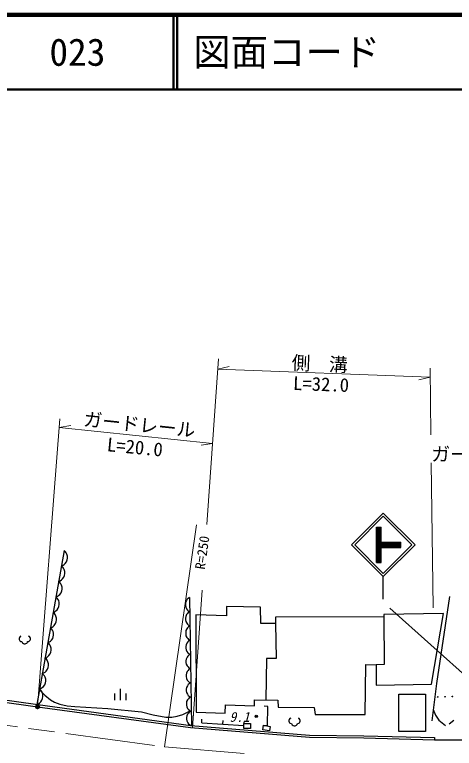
# Model space of a CAD drawing. Units: millimetres, scale not verified. Extents: x 40000 to 680000, y 20000 to 380000.
# Drawn here: x 96494 to 155298, y 281950 to 380000 of the extents above; entities that cross this region are included whole.
import ezdxf
from ezdxf.enums import TextEntityAlignment as Align

# ---------------------------------------------------------------- set-up
doc = ezdxf.new("R2010")
doc.units = ezdxf.units.MM
doc.header["$LTSCALE"] = 1000
doc.linetypes.add('CHAIN', pattern=[18.5, 12, -1.5, 3.5, -1.5])
for name, color, linetype, lineweight in [('M-BGD', 7, 'Continuous', 25), ('M-BMK', 2, 'CHAIN', 13), ('M-STR-HTXT', 7, 'Continuous', 13), ('M-STR-STRC', 7, 'Continuous', 25), ('M-TTL', 2, 'Continuous', 140), ('M-TTL-LINE', 7, 'Continuous', 50)]:
    doc.layers.add(name, color=color, linetype=linetype, lineweight=lineweight)
doc.layers.add('M-TTL-TXT', color=7, linetype='Continuous')
doc.styles.add('ＭＳ ゴシック', font='')
doc.styles.get('ＭＳ ゴシック').set_extended_font_data('MS Gothic')

msp = doc.modelspace()

# ---------------------------------------------------------------- linework, layer by layer
at = {"layer": 'M-BGD'}
for p, q in [((103100, 308374), (99447, 287815)), ((103288, 308232), (103104, 308393)), ((103390, 308086), (103288, 308232)), ((103485, 307899), (103390, 308086)), ((103565, 307628), (103485, 307899)), ((103433, 306884), (103518, 307125)), ((103518, 307125), (103562, 307373)), ((103562, 307373), (103565, 307628)), ((102736, 306325), (102965, 306413)), ((102921, 306165), (102736, 306325)), ((103023, 306018), (102921, 306165)), ((102965, 306413), (103111, 306515)), ((103118, 305831), (103023, 306018)), ((103111, 306515), (103265, 306658)), ((103265, 306658), (103433, 306884)), ((103065, 304817), (103151, 305057)), ((103198, 305561), (103118, 305831)), ((103151, 305057), (103195, 305305)), ((103195, 305305), (103198, 305561)), ((102369, 304258), (102598, 304345)), ((102554, 304097), (102369, 304258)), ((102656, 303951), (102554, 304097)), ((102598, 304345), (102744, 304447)), ((102744, 304447), (102897, 304590)), ((102897, 304590), (103065, 304817)), ((102750, 303763), (102656, 303951)), ((102698, 302749), (102783, 302990)), ((102830, 303493), (102750, 303763)), ((102783, 302990), (102828, 303238)), ((102828, 303238), (102830, 303493)), ((102002, 302190), (102230, 302277)), ((102186, 302029), (102002, 302190)), ((102288, 301883), (102186, 302029)), ((102230, 302277), (102376, 302379)), ((102376, 302379), (102530, 302523)), ((102530, 302523), (102698, 302749)), ((119887, 302100), (119698, 301984)), ((119887, 302100), (120125, 285018)), ((154657, 302262), (152893, 290605)), ((102383, 301696), (102288, 301883)), ((102463, 301426), (102383, 301696)), ((102416, 300922), (102460, 301170)), ((102460, 301170), (102463, 301426)), ((119361, 301486), (119325, 301258)), ((119325, 301258), (119328, 301030)), ((119328, 301030), (119368, 300802)), ((119473, 301716), (119361, 301486)), ((119585, 301869), (119473, 301716)), ((119698, 301984), (119585, 301869)), ((101634, 300123), (101863, 300210)), ((101819, 299962), (101634, 300123)), ((101863, 300210), (102009, 300312)), ((102009, 300312), (102163, 300455)), ((102163, 300455), (102331, 300681)), ((102331, 300681), (102416, 300922)), ((119368, 300802), (119484, 300576)), ((119484, 300576), (119600, 300425)), ((119600, 300425), (119715, 300312)), ((119717, 300084), (119605, 299969)), ((119715, 300312), (119906, 300200)), ((119906, 300200), (119717, 300084)), ((129364, 300826), (124824, 300888)), ((124824, 300888), (124824, 299661)), ((129425, 298618), (129364, 300826)), ((101921, 299816), (101819, 299962)), ((102016, 299628), (101921, 299816)), ((102096, 299358), (102016, 299628)), ((102049, 298854), (102093, 299103)), ((102093, 299103), (102096, 299358)), ((119381, 299587), (119345, 299358)), ((119345, 299358), (119347, 299130)), ((119347, 299130), (119388, 298903)), ((119492, 299816), (119381, 299587)), ((119605, 299969), (119492, 299816)), ((124824, 299661), (120713, 299783)), ((120713, 299783), (120775, 286777)), ((145867, 299538), (131388, 299477)), ((131388, 299477), (131388, 298618)), ((153843, 299967), (145867, 299845)), ((145867, 299845), (145867, 299538)), ((145867, 299538), (145929, 293157)), ((152248, 290519), (153843, 299967)), ((101267, 298055), (101496, 298142)), ((101496, 298142), (101642, 298244)), ((101642, 298244), (101795, 298388)), ((101795, 298388), (101963, 298614)), ((101963, 298614), (102049, 298854)), ((119388, 298903), (119504, 298676)), ((119504, 298676), (119620, 298525)), ((119620, 298525), (119735, 298412)), ((119737, 298184), (119624, 298069)), ((119735, 298412), (119926, 298300)), ((119926, 298300), (119737, 298184)), ((131388, 298618), (129425, 298618)), ((131388, 298618), (131450, 293955)), ((101443, 297902), (101267, 298055)), ((101540, 297763), (101443, 297902)), ((101630, 297584), (101540, 297763)), ((101706, 297327), (101630, 297584)), ((101704, 297084), (101706, 297327)), ((119400, 297687), (119365, 297458)), ((119365, 297458), (119367, 297230)), ((119367, 297230), (119407, 297003)), ((119512, 297916), (119400, 297687)), ((119624, 298069), (119512, 297916)), ((97120, 296755), (97090, 296635)), ((97090, 296635), (97090, 296515)), ((97090, 296515), (97120, 296395)), ((97210, 296875), (97120, 296755)), ((97120, 296395), (97180, 296305)), ((97180, 296305), (97270, 296245)), ((97330, 296935), (97210, 296875)), ((97270, 296245), (97390, 296215)), ((97390, 296215), (97450, 296215)), ((97450, 296215), (97480, 296125)), ((97480, 296125), (97540, 296035)), ((98170, 296065), (98200, 296125)), ((98200, 296125), (98230, 296215)), ((98230, 296215), (98290, 296215)), ((98290, 296215), (98410, 296245)), ((98470, 296875), (98350, 296935)), ((98410, 296245), (98500, 296305)), ((98560, 296755), (98470, 296875)), ((98500, 296305), (98560, 296395)), ((98590, 296635), (98560, 296755)), ((98560, 296395), (98590, 296515)), ((98590, 296515), (98590, 296635)), ((100917, 296086), (101135, 296169)), ((101135, 296169), (101274, 296266)), ((101274, 296266), (101420, 296403)), ((101420, 296403), (101580, 296618)), ((101580, 296618), (101662, 296847)), ((101662, 296847), (101704, 297084)), ((119407, 297003), (119524, 296776)), ((119524, 296776), (119639, 296625)), ((119644, 296169), (119531, 296016)), ((119639, 296625), (119754, 296512)), ((119757, 296284), (119644, 296169)), ((119754, 296512), (119946, 296400)), ((119946, 296400), (119757, 296284)), ((97540, 296035), (97660, 295945)), ((97660, 295945), (97780, 295915)), ((97780, 295915), (97900, 295915)), ((97900, 295915), (97990, 295945)), ((97990, 295945), (98110, 296005)), ((98110, 296005), (98170, 296065)), ((101102, 295925), (100917, 296086)), ((101204, 295779), (101102, 295925)), ((101298, 295591), (101204, 295779)), ((101378, 295321), (101298, 295591)), ((101375, 295066), (101378, 295321)), ((119420, 295787), (119384, 295558)), ((119384, 295558), (119387, 295330)), ((119387, 295330), (119427, 295103)), ((119531, 296016), (119420, 295787)), ((100778, 294105), (100924, 294207)), ((100924, 294207), (101078, 294351)), ((101078, 294351), (101246, 294577)), ((101246, 294577), (101331, 294818)), ((101331, 294818), (101375, 295066)), ((119427, 295103), (119543, 294876)), ((119543, 294876), (119659, 294725)), ((119664, 294269), (119551, 294116)), ((119659, 294725), (119774, 294612)), ((119776, 294384), (119664, 294269)), ((119774, 294612), (119965, 294500)), ((119965, 294500), (119776, 294384)), ((100549, 294018), (100778, 294105)), ((100734, 293857), (100549, 294018)), ((100836, 293711), (100734, 293857)), ((100931, 293524), (100836, 293711)), ((101011, 293254), (100931, 293524)), ((101008, 292998), (101011, 293254)), ((119440, 293887), (119404, 293658)), ((119404, 293658), (119406, 293430)), ((119406, 293430), (119447, 293203)), ((119551, 294116), (119440, 293887)), ((119447, 293203), (119563, 292976)), ((130161, 293955), (130098, 288403)), ((131450, 293955), (130161, 293955)), ((100557, 292140), (100710, 292283)), ((100710, 292283), (100879, 292509)), ((100879, 292509), (100964, 292750)), ((100964, 292750), (101008, 292998)), ((119571, 292216), (119459, 291987)), ((119563, 292976), (119679, 292825)), ((119683, 292369), (119571, 292216)), ((119679, 292825), (119794, 292712)), ((119796, 292484), (119683, 292369)), ((119794, 292712), (119985, 292600)), ((119985, 292600), (119796, 292484)), ((143352, 286470), (143475, 293157)), ((143475, 293157), (144824, 293096)), ((145929, 293157), (144824, 293096)), ((144824, 293096), (144824, 290397)), ((75447, 291244), (99603, 287793)), ((100182, 291951), (100411, 292038)), ((100367, 291790), (100182, 291951)), ((100469, 291644), (100367, 291790)), ((100411, 292038), (100557, 292140)), ((100563, 291456), (100469, 291644)), ((100643, 291186), (100563, 291456)), ((119459, 291987), (119424, 291759)), ((119424, 291759), (119426, 291531)), ((119426, 291531), (119466, 291303)), ((119466, 291303), (119583, 291076)), ((75404, 290947), (99562, 287496)), ((100343, 290216), (100511, 290442)), ((100511, 290442), (100597, 290682)), ((100597, 290682), (100641, 290931)), ((100641, 290931), (100643, 291186)), ((119590, 290316), (119479, 290087)), ((119583, 291076), (119698, 290925)), ((119703, 290469), (119590, 290316)), ((119698, 290925), (119813, 290813)), ((119816, 290585), (119703, 290469)), ((119813, 290813), (120005, 290700)), ((120005, 290700), (119816, 290585)), ((144824, 290397), (152248, 290519)), ((152893, 290605), (152280, 285621)), ((99815, 289883), (100043, 289970)), ((99999, 289722), (99815, 289883)), ((100101, 289576), (99999, 289722)), ((100043, 289970), (100190, 290072)), ((100196, 289389), (100101, 289576)), ((100190, 290072), (100343, 290216)), ((100276, 289118), (100196, 289389)), ((109866, 289298), (109866, 288398)), ((110616, 289898), (110616, 288398)), ((111366, 289298), (111366, 288398)), ((119479, 290087), (119443, 289859)), ((119443, 289859), (119446, 289631)), ((119446, 289631), (119486, 289403)), ((119486, 289403), (119602, 289176)), ((99976, 288148), (100144, 288374)), ((100144, 288374), (100229, 288615)), ((100229, 288615), (100273, 288863)), ((100273, 288863), (100276, 289118)), ((119610, 288416), (119498, 288187)), ((119602, 289176), (119718, 289025)), ((119723, 288569), (119610, 288416)), ((119718, 289025), (119833, 288913)), ((119835, 288685), (119723, 288569)), ((119833, 288913), (120024, 288801)), ((120024, 288801), (119835, 288685)), ((128566, 287636), (128566, 288433)), ((128566, 288433), (131695, 288372)), ((131695, 288372), (131757, 287452)), ((147892, 284200), (147892, 289170)), ((147892, 289170), (151450, 289170)), ((151450, 289170), (151450, 284200)), ((99447, 287815), (99676, 287903)), ((99562, 287496), (120031, 284724)), ((99603, 287793), (120063, 285023)), ((99676, 287903), (99822, 288005)), ((99822, 288005), (99976, 288148)), ((119498, 288187), (119463, 287959)), ((119463, 287959), (119465, 287731)), ((119465, 287731), (119506, 287503)), ((119506, 287503), (119622, 287276)), ((124640, 286654), (124701, 287759)), ((124701, 287759), (128566, 287636)), ((130351, 287557), (129851, 287566)), ((130302, 284948), (130351, 287557)), ((131757, 287452), (136542, 287390)), ((136542, 287390), (136665, 286470)), ((119630, 286516), (119518, 286287)), ((119622, 287276), (119737, 287126)), ((119742, 286670), (119630, 286516)), ((119737, 287126), (119853, 287013)), ((119855, 286785), (119742, 286670)), ((119853, 287013), (120044, 286901)), ((120044, 286901), (119855, 286785)), ((120775, 286777), (124640, 286654)), ((136665, 286470), (143352, 286470)), ((119518, 286287), (119483, 286059)), ((119483, 286059), (119485, 285831)), ((119485, 285831), (119525, 285603)), ((119525, 285603), (119642, 285376)), ((119642, 285376), (119757, 285226)), ((121516, 285358), (121548, 285857)), ((121516, 285358), (127138, 285004)), ((124327, 285181), (124359, 285680)), ((127138, 285004), (127169, 285503)), ((133208, 285806), (133178, 285686)), ((133178, 285686), (133178, 285566)), ((133178, 285566), (133208, 285446)), ((133298, 285926), (133208, 285806)), ((133208, 285446), (133268, 285356)), ((133268, 285356), (133358, 285296)), ((133418, 285986), (133298, 285926)), ((134558, 285926), (134438, 285986)), ((134498, 285296), (134588, 285356)), ((134648, 285806), (134558, 285926)), ((134588, 285356), (134648, 285446)), ((134678, 285686), (134648, 285806)), ((134648, 285446), (134678, 285566)), ((134678, 285566), (134678, 285686)), ((155223, 285677), (154623, 285197)), ((119757, 285226), (119872, 285113)), ((119872, 285113), (120063, 285001)), ((120031, 284724), (135906, 283421)), ((120063, 285023), (135920, 283720)), ((127138, 284594), (127138, 285284)), ((127138, 285284), (128058, 285284)), ((128058, 284594), (127138, 284594)), ((128058, 285284), (128058, 284594)), ((129669, 284440), (129768, 285037)), ((130589, 284287), (129669, 284440)), ((129768, 285037), (130688, 284884)), ((130302, 284948), (129802, 284957)), ((130688, 284884), (130589, 284287)), ((133358, 285296), (133478, 285266)), ((133478, 285266), (133538, 285266)), ((133538, 285266), (133568, 285176)), ((133568, 285176), (133628, 285086)), ((133628, 285086), (133748, 284996)), ((133748, 284996), (133868, 284966)), ((133868, 284966), (133988, 284966)), ((133988, 284966), (134078, 284996)), ((134078, 284996), (134198, 285056)), ((134198, 285056), (134258, 285116)), ((134258, 285116), (134288, 285176)), ((134288, 285176), (134318, 285266)), ((134318, 285266), (134378, 285266)), ((134378, 285266), (134498, 285296)), ((135906, 283421), (143205, 283332)), ((135920, 283720), (143211, 283632)), ((143211, 283632), (152646, 283402)), ((151450, 284200), (147892, 284200)), ((152646, 283402), (152638, 283102)), ((143205, 283332), (152638, 283102)), ((152638, 283102), (156920, 283088))]:
    msp.add_line(p, q, dxfattribs=at)
for points in [[(99795, 289772), (100515, 289044), (101284, 288412), (101807, 288109), (102541, 287838), (103526, 287643), (104550, 287548), (108963, 287253), (113461, 286829), (115011, 286425), (116706, 286119), (117512, 286123), (118224, 286234), (118979, 286483), (119889, 286912), (120097, 287019)], [(152469, 287158), (152794, 286404), (153216, 285734), (154118, 285004)]]:
    msp.add_lwpolyline(points, dxfattribs=at)
for centre, radius in [((153073, 288816), 50), ((154054, 288848), 50), ((155036, 288880), 50), ((99562, 287496), 250), ((99562, 287496), 150), ((99562, 287496), 50), ((128812, 286225), 150), ((128812, 286225), 90), ((128812, 286225), 30)]:
    msp.add_circle(centre, radius, dxfattribs=at)
at = {"layer": 'M-BMK'}
for p, q in [((66653, 288906), (116515, 282140)), ((116515, 282140), (127167, 281245))]:
    msp.add_line(p, q, dxfattribs=at)
at = {"layer": 'M-STR-HTXT'}
for p, q in [((122190, 311880), (123764, 334001)), ((123665, 332609), (125179, 332973)), ((123665, 332609), (152068, 331564)), ((152053, 332753), (152165, 323856)), ((152068, 331564), (150554, 331199)), ((102545, 326004), (99557, 287497)), ((102454, 324838), (103990, 325101)), ((102454, 324838), (122960, 322709)), ((122960, 322709), (121425, 322446)), ((152213, 320111), (152457, 300730)), ((120806, 311816), (116515, 282140)), ((120257, 284706), (121566, 303105))]:
    msp.add_line(p, q, dxfattribs=at)
for radius in [250, 150, 50]:
    msp.add_circle((99562, 287496), radius, dxfattribs=at)
at = {"layer": 'M-STR-STRC'}
for p, q in [((141554, 309148), (145797, 313390)), ((145797, 312966), (141978, 309148)), ((145797, 313390), (150039, 309148)), ((149615, 309148), (145797, 312966)), ((144877, 306798), (144877, 311498)), ((144877, 311498), (145527, 311498)), ((145007, 306798), (145007, 311498)), ((145137, 306798), (145137, 311498)), ((145267, 306798), (145267, 311498)), ((145397, 306798), (145397, 311498)), ((145527, 306798), (145527, 311498)), ((145797, 304905), (141554, 309148)), ((141978, 309148), (145797, 305329)), ((145527, 309498), (148127, 309498)), ((145657, 308798), (145657, 309498)), ((145787, 308798), (145787, 309498)), ((145797, 305329), (149615, 309148)), ((150039, 309148), (145797, 304905)), ((145917, 308798), (145917, 309498)), ((146047, 308798), (146047, 309498)), ((146177, 308798), (146177, 309498)), ((146307, 308798), (146307, 309498)), ((146437, 308798), (146437, 309498)), ((146567, 308798), (146567, 309498)), ((146697, 308798), (146697, 309498)), ((146827, 308798), (146827, 309498)), ((146957, 308798), (146957, 309498)), ((147087, 308798), (147087, 309498)), ((147217, 308798), (147217, 309498)), ((147347, 308798), (147347, 309498)), ((147477, 308798), (147477, 309498)), ((147607, 308798), (147607, 309498)), ((147737, 308798), (147737, 309498)), ((147867, 308798), (147867, 309498)), ((147997, 308798), (147997, 309498)), ((148127, 308798), (148127, 309498)), ((145527, 308798), (148127, 308798)), ((144877, 306798), (145527, 306798)), ((145797, 301905), (145797, 304905)), ((146650, 300679), (165823, 283577))]:
    msp.add_line(p, q, dxfattribs=at)
at = {"layer": 'M-TTL'}
msp.add_line((680000, 380000), (40000, 380000), dxfattribs=at)
at = {"layer": 'M-TTL-LINE'}
for p, q in [((117750, 380000), (117750, 370000)), ((118250, 380000), (118250, 370000)), ((40000, 370000), (680000, 370000))]:
    msp.add_line(p, q, dxfattribs=at)

# ---------------------------------------------------------------- texts
at = {"layer": 'M-BGD', "style": 'ＭＳ ゴシック', "oblique": 15}
msp.add_text('9.1', height=1320, dxfattribs=at).set_placement((126568, 286149), align=Align.MIDDLE_CENTER)
at = {"layer": 'M-STR-HTXT', "style": 'ＭＳ ゴシック'}
for s, height, rotation, p in [('側\u3000溝', 1833, 357.5, (137291, 333344)), ('L=32.0', 1833, 357.8, (137476, 330624)), ('ガードレール', 1833, 354.1, (113181, 325209)), ('L=20.0', 1833, 354.4, (112584, 322215)), ('R=250', 1320, 81.7, (121578, 308111))]:
    msp.add_text(s, height=height, rotation=rotation, dxfattribs=at).set_placement(p, align=Align.MIDDLE_CENTER)
msp.add_text('ガードレール', height=1833, dxfattribs=at).set_placement((159731, 321273), align=Align.MIDDLE_CENTER)
at = {"layer": 'M-TTL-TXT', "style": 'ＭＳ ゴシック'}
for s, p in [('023', (101142, 375000)), ('図面コード', (120380, 375000))]:
    msp.add_text(s, height=3666, dxfattribs=at).set_placement(p, align=Align.MIDDLE_LEFT)

doc.saveas('drawing.dxf')
